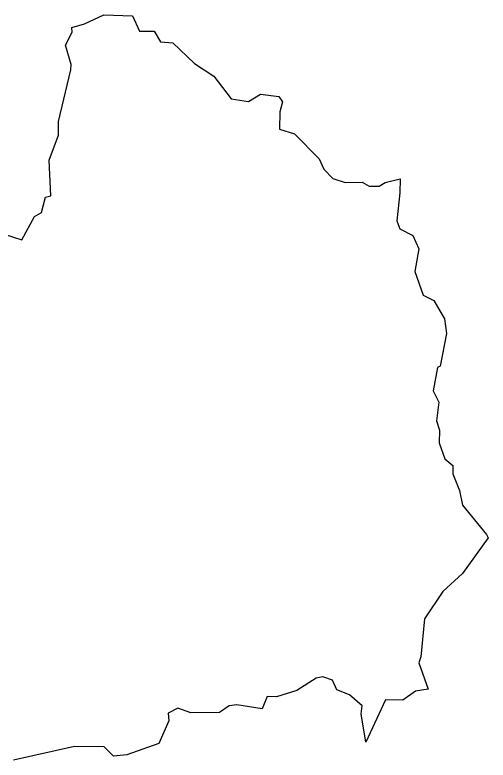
# Model space of a CAD drawing. Header units: feet. Extents: x 302313 to 307933, y 1946438 to 1951291.
# Drawn here: x 305539 to 307933, y 1947521 to 1951291 of the extents above; entities that cross this region are included whole.
import ezdxf

# ---------------------------------------------------------------- set-up
doc = ezdxf.new("R2010")
doc.units = ezdxf.units.FT
doc.header["$MEASUREMENT"] = 0
doc.layers.add('VILLAGE BOUNDRY', color=10, linetype='Continuous')

msp = doc.modelspace()

# ---------------------------------------------------------------- linework, layer by layer
at = {"layer": 'VILLAGE BOUNDRY', "color": 3, "flags": 128}
for points in [[(305987.9, 1951291.4), (306134, 1951286.2), (306169.1, 1951208.6), (306242.9, 1951209.9), (306275.5, 1951155.2), (306338.3, 1951150.4), (306446.7, 1951046.1), (306545.6, 1950981.4), (306633.7, 1950866.8), (306720.3, 1950853.4), (306781.1, 1950890.2), (306873.9, 1950878), (306893.4, 1950851), (306879.1, 1950801.6), (306877.1, 1950713.7), (306953.8, 1950688.9), (307078.7, 1950562.6), (307102.4, 1950510.2), (307147.2, 1950463.4), (307209.6, 1950444.1), (307295.8, 1950445.9), (307331.8, 1950424.7), (307381.4, 1950424.3), (307411.4, 1950443.6), (307488.3, 1950461.9), (307487.2, 1950391.9), (307471.8, 1950250.2), (307485.8, 1950208.2), (307551.8, 1950175.7), (307583.2, 1950107.2), (307561.7, 1949993.3), (307605.3, 1949873.4), (307658.2, 1949847.1), (307712.6, 1949753.6), (307722, 1949678.8), (307689.9, 1949514.3), (307676.4, 1949506.9), (307655.3, 1949389.2), (307684.4, 1949332), (307672.7, 1949237.4), (307687.6, 1949190.3), (307685.4, 1949126.8), (307714.9, 1949044.6), (307755, 1949011), (307754.7, 1948970.1), (307788.3, 1948884.6), (307803.9, 1948810.9), (307924.3, 1948662.8), (307933.1, 1948644.7), (307802.9, 1948464.5), (307703.9, 1948373.6), (307610.8, 1948234.8), (307593, 1948043.3), (307582.2, 1948013.4), (307630.6, 1947880.2), (307565, 1947870.2), (307500.9, 1947823.9), (307413.5, 1947826.2), (307314.7, 1947612.3), (307290.4, 1947754.2), (307296.1, 1947795.1), (307232.1, 1947851.7), (307167.5, 1947875.9), (307146.5, 1947924.9), (307096.4, 1947941.7), (307063.5, 1947935.4), (306964.7, 1947872.7), (306863.1, 1947841.7), (306814.5, 1947842.9), (306790.6, 1947780.8), (306661.9, 1947800.2), (306622.3, 1947794.7), (306574.7, 1947762), (306428.8, 1947759.2), (306362.8, 1947783.5), (306314.8, 1947758.2), (306318.3, 1947720.3), (306266.3, 1947605.2), (306105.4, 1947547.6), (306036.8, 1947541.1), (305990.5, 1947587.7), (305840.2, 1947589.6), (305530.7, 1947520.9)], [(305890.1, 1951247), (305987.9, 1951291.4)], [(305488.9, 1950179.7), (305573.8, 1950153.9), (305637.8, 1950272.2), (305673.8, 1950291.5), (305693.5, 1950370), (305720.5, 1950376), (305711.3, 1950556.4), (305758.4, 1950682.7), (305759.5, 1950752.6), (305822.2, 1951014.2), (305823.3, 1951039.9), (305794.5, 1951139), (305828.8, 1951203.5), (305826.2, 1951228.5), (305890.1, 1951247)]]:
    msp.add_lwpolyline(points, dxfattribs=at)

doc.saveas('drawing.dxf')
